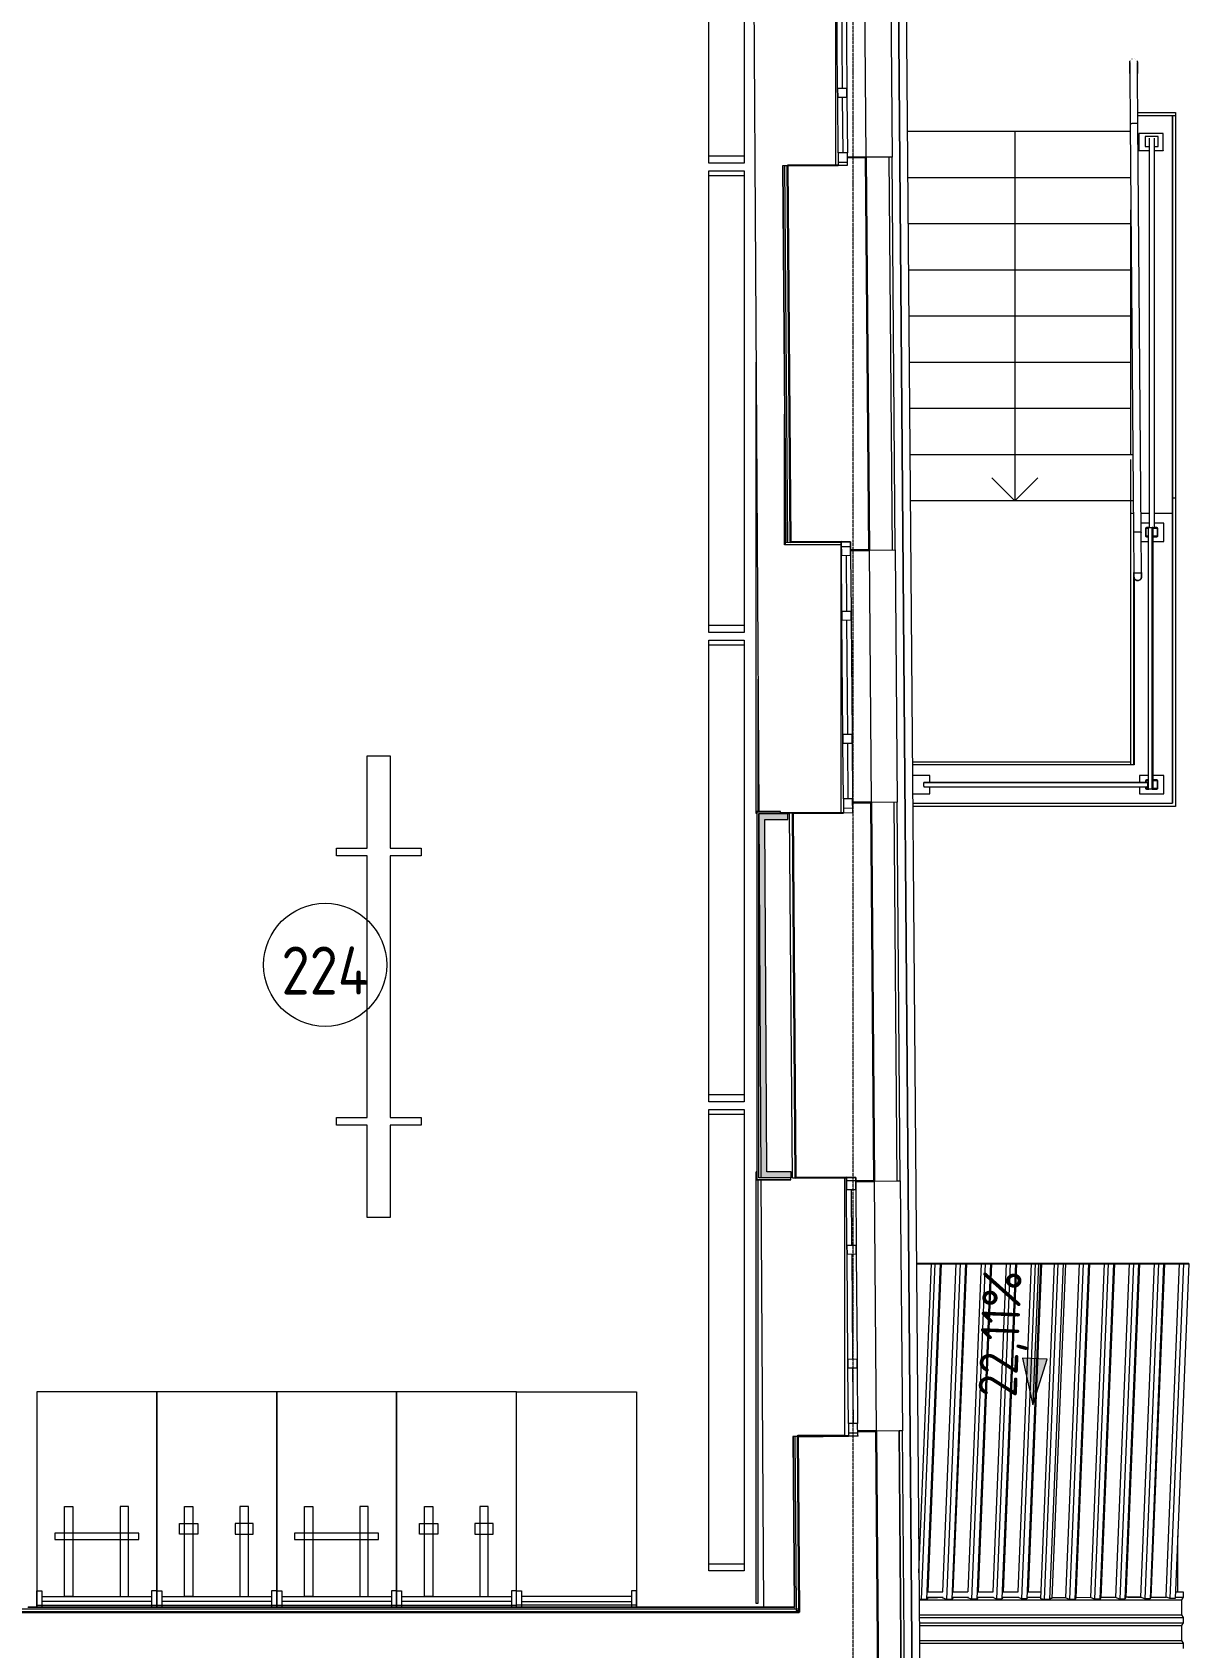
# Model space of a CAD drawing. Header units: millimetres. Extents: x -42533 to 645315, y 3457 to 82611.
# Drawn here: x 200355 to 207870, y 51862 to 62361 of the extents above; entities that cross this region are included whole.
import ezdxf

# ---------------------------------------------------------------- set-up
doc = ezdxf.new("R2010")
doc.units = ezdxf.units.MM
doc.linetypes.add('ADSK_Линия сетки', pattern=[25, 20, -2.5, 0, -2.5])
for name, color, linetype, lineweight in [('_ Окна', 7, 'Continuous', 9), ('Аннотация', 7, 'Continuous', 18), ('Лестницы', 7, 'Continuous', 9), ('Обобщенные модели', 7, 'Continuous', 18), ('Ограждение', 7, 'Continuous', 9), ('Окна', 7, 'Continuous', 9), ('Оси', 253, 'Continuous', 9), ('Перекрытие', 7, 'Continuous', 18), ('Размеры', 7, 'Continuous', 9), ('Стены внутренние', 7, 'Continuous', 18), ('Стены наружные', 7, 'Continuous', 18), ('Стены несущие', 7, 'Continuous', 30), ('Стены отделка', 7, 'Continuous', 30), ('Стены штриховка', 7, 'Continuous', 9), ('Стрелки вверх', 7, 'Continuous', 18), ('ТХ', 5, 'Continuous', 0), ('ШТРИХОВКА', 252, 'Continuous', 15)]:
    doc.layers.add(name, color=color, linetype=linetype, lineweight=lineweight)
doc.layers.add('PDF _Линии', color=7, linetype='Continuous')
doc.layers.add('ЭОМ_Лотки рабочие', color=5, linetype='Continuous')
doc.layers.add('Линии', color=7, linetype='Continuous', lineweight=9, true_color=0x00a600)
doc.styles.add('GOST Common', font='GOST_Common.ttf', dxfattribs={"width": 0.9, "height": 350})
doc.styles.add('GOST Common_1', font='GOST_Common.ttf', dxfattribs={"width": 0.9, "height": 250})

# ---------------------------------------------------------------- blocks, each defined once
blk = doc.blocks.new('Тх 2 этаж')
at = {"layer": 'ТХ', "color": 252, "true_color": 0x939598}
for p, q in [((57199, 20044), (56419, 20044)), ((56419, 20044), (56419, 18644)), ((57979, 20044), (57199, 20044)), ((57199, 20044), (57199, 18644)), ((57199, 18644), (57199, 20044)), ((58758, 20044), (57979, 20044)), ((57979, 20044), (57979, 18644)), ((57979, 18644), (57979, 20044)), ((58758, 18644), (58758, 20044)), ((59538, 20044), (58758, 20044)), ((58758, 20044), (58758, 18644)), ((59538, 18644), (59538, 20044)), ((59538, 18644), (59538, 20044)), ((59538, 20044), (60318, 20044)), ((60318, 20044), (60318, 18644)), ((56419, 18644), (56419, 18751)), ((56419, 18644), (56419, 18751)), ((56419, 18751), (56452, 18751)), ((56452, 18751), (56452, 18644)), ((56452, 18714), (57166, 18714)), ((57166, 18751), (57166, 18644)), ((57199, 18751), (57166, 18751)), ((57199, 18644), (57199, 18751)), ((57199, 18644), (57199, 18751)), ((57199, 18751), (57232, 18751)), ((57199, 18644), (57199, 18751)), ((57232, 18751), (57232, 18644)), ((57232, 18714), (57945, 18714)), ((57945, 18751), (57945, 18644)), ((57979, 18751), (57945, 18751)), ((57979, 18644), (57979, 18751)), ((57979, 18644), (57979, 18751)), ((57979, 18644), (57979, 18751)), ((57979, 18751), (58012, 18751)), ((58012, 18751), (58012, 18644)), ((58012, 18714), (58725, 18714)), ((58725, 18751), (58725, 18644)), ((58758, 18751), (58725, 18751)), ((58758, 18644), (58758, 18751)), ((58758, 18644), (58758, 18751)), ((58758, 18644), (58758, 18751)), ((58758, 18751), (58791, 18751)), ((58791, 18751), (58791, 18644)), ((58791, 18714), (59505, 18714)), ((59505, 18751), (59505, 18644)), ((59538, 18751), (59505, 18751)), ((59538, 18644), (59538, 18751)), ((59538, 18644), (59538, 18751)), ((59538, 18751), (59571, 18751)), ((59571, 18751), (59571, 18644)), ((60284, 18714), (59571, 18714)), ((60284, 18751), (60284, 18644)), ((60318, 18751), (60284, 18751)), ((60318, 18644), (60318, 18751)), ((60318, 18644), (60318, 18751)), ((56418, 18656), (57197, 18656)), ((56452, 18644), (56419, 18644)), ((57166, 18681), (56452, 18681)), ((57166, 18644), (57199, 18644)), ((57197, 18656), (57977, 18656)), ((57232, 18644), (57199, 18644)), ((57945, 18681), (57232, 18681)), ((57945, 18644), (57979, 18644)), ((57977, 18656), (58757, 18656)), ((58012, 18644), (57979, 18644)), ((58725, 18681), (58012, 18681)), ((58725, 18644), (58758, 18644)), ((58757, 18656), (59536, 18656)), ((58791, 18644), (58758, 18644)), ((59505, 18681), (58791, 18681)), ((59505, 18644), (59538, 18644)), ((59571, 18644), (59538, 18644)), ((60319, 18656), (59539, 18656)), ((59571, 18681), (60284, 18681)), ((60284, 18644), (60318, 18644))]:
    blk.add_line(p, q, dxfattribs=at)
at = {"layer": 'ТХ', "color": 252, "linetype": 'Continuous', "lineweight": 20, "true_color": 0x939598}
for p, q in [((56600, 19299), (56655, 19299)), ((56600, 18714), (56600, 19299)), ((56655, 19299), (56654, 18714)), ((57015, 19299), (56961, 19299)), ((56961, 19299), (56961, 18714)), ((57015, 18714), (57015, 19299)), ((57380, 19299), (57434, 19299)), ((57380, 18714), (57380, 19299)), ((57434, 19299), (57434, 18714)), ((57795, 19299), (57740, 19299)), ((57740, 19299), (57740, 18714)), ((57795, 18714), (57795, 19299)), ((58159, 18714), (58160, 19299)), ((58160, 19299), (58214, 19299)), ((58214, 19299), (58214, 18714)), ((58574, 19299), (58520, 19299)), ((58520, 19299), (58520, 18714)), ((58574, 18714), (58574, 19299)), ((58939, 19299), (58994, 19299)), ((58939, 18714), (58939, 19299)), ((58994, 19299), (58993, 18714)), ((59354, 19299), (59300, 19299)), ((59300, 19299), (59300, 18714)), ((59354, 18714), (59354, 19299)), ((57082, 19124), (56536, 19124)), ((56536, 19124), (56536, 19084)), ((57082, 19084), (57082, 19124)), ((57347, 19187), (57466, 19187)), ((57347, 19118), (57347, 19187)), ((57466, 19118), (57347, 19118)), ((57466, 19187), (57466, 19118)), ((57827, 19187), (57708, 19187)), ((57708, 19187), (57708, 19118)), ((57708, 19118), (57827, 19118)), ((57827, 19118), (57827, 19187)), ((58641, 19124), (58095, 19124)), ((58095, 19124), (58095, 19084)), ((58641, 19084), (58641, 19124)), ((58907, 19187), (59026, 19187)), ((58907, 19118), (58907, 19187)), ((59026, 19118), (58907, 19118)), ((59026, 19187), (59026, 19118)), ((59386, 19187), (59267, 19187)), ((59267, 19187), (59267, 19118)), ((59267, 19118), (59386, 19118)), ((59386, 19118), (59386, 19187)), ((56536, 19084), (57082, 19084)), ((58095, 19084), (58641, 19084)), ((56654, 18714), (56600, 18714)), ((56961, 18714), (57015, 18714)), ((57434, 18714), (57380, 18714)), ((57740, 18714), (57795, 18714)), ((58214, 18714), (58159, 18714)), ((58520, 18714), (58574, 18714)), ((58993, 18714), (58939, 18714)), ((59300, 18714), (59354, 18714))]:
    blk.add_line(p, q, dxfattribs=at)
at = {"layer": 'ТХ', "color": 252, "linetype": 'Continuous', "lineweight": 5, "ltscale": 100, "true_color": 0x939598}
for points in [[(60788, 28029), (60788, 31029)], [(60788, 28074), (60788, 30998)], [(61018, 31029), (61018, 28029)], [(61018, 30998), (61018, 28074)], [(61018, 28074), (60788, 28074)], [(61018, 28029), (60788, 28029)], [(60788, 27979), (61018, 27979)], [(60788, 24979), (60788, 27979)], [(60788, 27948), (61018, 27948)], [(60788, 25024), (60788, 27948)], [(61018, 27979), (61018, 24979)], [(61018, 27948), (61018, 25024)], [(61018, 25024), (60788, 25024)], [(61018, 24979), (60788, 24979)], [(60788, 24929), (61018, 24929)], [(60788, 21929), (60788, 24929)], [(60788, 24898), (61018, 24898)], [(60788, 21974), (60788, 24898)], [(61018, 24929), (61018, 21929)], [(61018, 24898), (61018, 21974)], [(61018, 21974), (60788, 21974)], [(61018, 21929), (60788, 21929)], [(60788, 21879), (61018, 21879)], [(60788, 18879), (60788, 21879)], [(60788, 21848), (61018, 21848)], [(60788, 18924), (60788, 21848)], [(61018, 21879), (61018, 18879)], [(61018, 21848), (61018, 18924)], [(61018, 18924), (60788, 18924)], [(61018, 18879), (60788, 18879)]]:
    blk.add_lwpolyline(points, dxfattribs=at)
at = {"layer": 'ТХ', "color": 252, "true_color": 0x939598}
blk.add_lwpolyline([(58717, 21176), (58567, 21176), (58567, 21776), (58367, 21776), (58367, 21826), (58567, 21826), (58567, 23526), (58367, 23526), (58367, 23576), (58567, 23576), (58567, 24176), (58717, 24176), (58717, 23576), (58917, 23576), (58917, 23526), (58717, 23526), (58717, 21826), (58917, 21826), (58917, 21776), (58717, 21776)], close=True, dxfattribs=at)
blk = doc.blocks.new('План 2 этажа')
at = {"layer": 'Размеры'}
blk.add_hatch(color=8, dxfattribs=at).paths.add_polyline_path([(57204.039, 22283.888), (57296.548, 22580.374), (57135.911, 22586.907)])
at = {"layer": 'Стены внутренние'}
for points in [[(55436.115, 23758.57), (55476.116, 23758.57), (55462.448, 26128.247), (55422.447, 26128.247), (55436.097, 23761.735)], [(55611.563, 26088.247), (55611.563, 26128.247), (55462.448, 26128.247), (55462.679, 26088.247)], [(55634.05, 23758.57), (55634.05, 23798.57), (55475.885, 23798.57), (55476.116, 23758.57)]]:
    blk.add_hatch(color=8, dxfattribs=at).paths.add_polyline_path(points)
at = {"layer": '_ Окна', "color": 8}
for p, q in [((55958.507, 31660.784), (55965.139, 30840.811)), ((55965.624, 30780.813), (55968.535, 30420.824)), ((55939.022, 30360.584), (55999.02, 30361.069)), ((55959.224, 27862.66), (56019.222, 27863.146)), ((55989.708, 27802.905), (55992.62, 27442.917)), ((55993.105, 27382.919), (55999.09, 26642.943)), ((55999.575, 26582.945), (56002.487, 26222.957)), ((55972.973, 26162.716), (56032.971, 26163.201)), ((55992.553, 23741.792), (56052.551, 23742.278)), ((56023.037, 23682.037), (56025.948, 23322.049)), ((56026.434, 23262.051), (56031.933, 22582.073)), ((56032.418, 22522.075), (56035.33, 22162.087)), ((56005.816, 22101.846), (56065.814, 22102.331))]:
    blk.add_line(p, q, dxfattribs=at)
at = {"layer": '_ Окна', "color": 8, "lineweight": 18}
for p, q in [((55935.14, 30840.568), (55995.138, 30841.053)), ((55935.625, 30780.57), (55935.14, 30840.568)), ((55995.623, 30781.055), (55935.625, 30780.57)), ((55995.138, 30841.053), (55995.623, 30781.055)), ((55998.534, 30421.067), (55938.536, 30420.582)), ((55938.536, 30420.582), (55939.183, 30340.584)), ((55999.181, 30341.07), (55998.534, 30421.067)), ((55939.183, 30340.584), (55999.181, 30341.07)), ((55958.982, 27892.659), (56018.98, 27893.145)), ((55959.709, 27802.662), (55958.982, 27892.659)), ((56018.98, 27893.145), (56019.707, 27803.148)), ((56019.707, 27803.148), (55959.709, 27802.662)), ((55962.621, 27442.674), (56022.619, 27443.159)), ((55963.106, 27382.676), (55962.621, 27442.674)), ((56022.619, 27443.159), (56023.104, 27383.161)), ((56023.104, 27383.161), (55963.106, 27382.676)), ((55969.091, 26642.7), (56029.089, 26643.186)), ((55969.576, 26582.702), (55969.091, 26642.7)), ((56029.574, 26583.188), (55969.576, 26582.702)), ((56029.089, 26643.186), (56029.574, 26583.188)), ((56032.486, 26223.199), (55972.488, 26222.714)), ((55972.488, 26222.714), (55973.215, 26132.717)), ((56033.213, 26133.202), (56032.486, 26223.199)), ((55973.215, 26132.717), (56033.213, 26133.202)), ((55992.391, 23761.792), (56052.389, 23762.277)), ((55993.038, 23681.794), (55992.391, 23761.792)), ((56052.389, 23762.277), (56053.036, 23682.28)), ((56053.036, 23682.28), (55993.038, 23681.794)), ((55995.949, 23321.806), (56055.947, 23322.291)), ((55996.435, 23261.808), (55995.949, 23321.806)), ((56055.947, 23322.291), (56056.433, 23262.293)), ((56056.433, 23262.293), (55996.435, 23261.808)), ((56001.934, 22581.83), (56061.932, 22582.316)), ((56002.419, 22521.832), (56001.934, 22581.83)), ((56061.932, 22582.316), (56062.417, 22522.318)), ((56062.417, 22522.318), (56002.419, 22521.832)), ((56065.329, 22162.329), (56005.331, 22161.844)), ((56005.331, 22161.844), (56005.978, 22081.847)), ((56065.976, 22082.332), (56065.329, 22162.329)), ((56005.978, 22081.847), (56065.976, 22082.332))]:
    blk.add_line(p, q, dxfattribs=at)
at = {"layer": 'PDF _Линии', "color": 8}
blk.add_line((56446.918, 23203.7), (58216.794, 23203.7), dxfattribs=at)
at = {"layer": 'Лестницы', "color": 8}
for p, q in [((57837.24, 30559.399), (56387.427, 30559.399)), ((57837.24, 30559.399), (56387.427, 30559.399)), ((57839.666, 30259.399), (56389.854, 30259.399)), ((57839.666, 30259.399), (56389.854, 30259.399)), ((57841.357, 29959.399), (56392.28, 29959.399)), ((57841.357, 29959.399), (56392.28, 29959.399)), ((57841.357, 29659.399), (56394.706, 29659.399)), ((57841.357, 29659.399), (56394.706, 29659.399)), ((57841.357, 29359.399), (56397.133, 29359.399)), ((57841.357, 29359.399), (56397.133, 29359.399)), ((57841.357, 29059.399), (56399.559, 29059.399)), ((57841.357, 29059.399), (56399.559, 29059.399)), ((57841.357, 28759.399), (56401.985, 28759.399)), ((57841.357, 28759.399), (56401.985, 28759.399)), ((57854.386, 28459.399), (56404.412, 28459.399)), ((57854.386, 28459.399), (56404.412, 28459.399)), ((57856.716, 28159.399), (56406.838, 28159.399))]:
    blk.add_line(p, q, dxfattribs=at)
at = {"layer": 'Линии', "color": 8}
blk.add_circle((52604.389, 25143.752), 400, dxfattribs=at)
at = {"layer": 'Обобщенные модели', "color": 8}
for p, q in [((56463.19, 21191.801), (56545.012, 23203.7)), ((56480.06, 21018.079), (56568.948, 23203.7)), ((56514.239, 21018.355), (56603.115, 23203.7)), ((56609.013, 23203.7), (56522.164, 21068.177)), ((56704.39, 23203.7), (56617.54, 21068.177)), ((56731.683, 23203.7), (56642.85, 21019.395)), ((56765.851, 23203.7), (56677.029, 21019.672)), ((56771.749, 23203.7), (56684.899, 21068.177)), ((56867.126, 23203.7), (56780.276, 21068.177)), ((56894.419, 23203.7), (56805.639, 21020.712)), ((56928.587, 23203.7), (56839.818, 21020.988)), ((56934.485, 23203.7), (56847.635, 21068.177)), ((57029.862, 23203.7), (56943.012, 21068.177)), ((57057.155, 23203.7), (56968.428, 21022.028)), ((57091.322, 23203.7), (57002.607, 21022.305)), ((57097.221, 23203.7), (57010.371, 21068.177)), ((57192.597, 23203.7), (57105.748, 21068.177)), ((57219.891, 23203.7), (57131.218, 21023.345)), ((57254.058, 23203.7), (57165.396, 21023.621)), ((57259.956, 23203.7), (57173.107, 21068.177)), ((57256.297, 21022.307), (57345.012, 23203.7)), ((57280.06, 21018.079), (57368.948, 23203.7)), ((57314.239, 21018.355), (57403.115, 23203.7)), ((57416.794, 23203.7), (57328.186, 21024.938)), ((57504.39, 23203.7), (57415.984, 21029.899)), ((57531.683, 23203.7), (57442.85, 21019.395)), ((57565.851, 23203.7), (57477.029, 21019.672)), ((57571.749, 23203.7), (57483.365, 21030.444)), ((57667.126, 23203.7), (57578.773, 21031.216)), ((57694.419, 23203.7), (57605.639, 21020.712)), ((57728.587, 23203.7), (57639.818, 21020.988)), ((57734.485, 23203.7), (57646.154, 21031.76)), ((57829.862, 23203.7), (57741.562, 21032.532)), ((57857.155, 23203.7), (57768.428, 21022.028)), ((57891.322, 23203.7), (57802.607, 21022.305)), ((57897.221, 23203.7), (57808.947, 21033.177)), ((57992.597, 23203.7), (57904.351, 21033.849)), ((58019.891, 23203.7), (57931.218, 21023.345)), ((58054.058, 23203.7), (57965.396, 21023.621)), ((58059.956, 23203.7), (57971.733, 21034.394)), ((58155.333, 23203.7), (58067.273, 21038.419)), ((58182.626, 23203.7), (58094.007, 21024.662)), ((58216.794, 23203.7), (58128.186, 21024.938)), ((56480.06, 21018.079), (56464.573, 21020.835)), ((56464.61, 21016.177), (58170.77, 21016.177)), ((56514.239, 21018.355), (56480.06, 21018.079)), ((56520.576, 21029.127), (56514.239, 21018.355)), ((56519.712, 21033.177), (56621.402, 21033.177)), ((56584.051, 21029.641), (56520.576, 21029.127)), ((56522.067, 21068.177), (56618.49, 21068.177)), ((56642.85, 21019.395), (56615.984, 21029.899)), ((56677.029, 21019.672), (56642.85, 21019.395)), ((56683.365, 21030.444), (56677.029, 21019.672)), ((56682.266, 21033.177), (56784.985, 21033.177)), ((56684.62, 21068.177), (56782.073, 21068.177)), ((56805.639, 21020.712), (56780.855, 21030.402)), ((56839.818, 21020.988), (56805.639, 21020.712)), ((56846.154, 21031.76), (56839.818, 21020.988)), ((56844.82, 21033.177), (56948.568, 21033.177)), ((56847.174, 21068.177), (56945.656, 21068.177)), ((56968.428, 21022.028), (56945.385, 21031.038)), ((57002.607, 21022.305), (56968.428, 21022.028)), ((57007.886, 21031.279), (57002.607, 21022.305)), ((57007.373, 21033.177), (57112.151, 21033.177)), ((57009.728, 21068.177), (57109.239, 21068.177)), ((57131.218, 21023.345), (57109.914, 21031.674)), ((57165.396, 21023.621), (57131.218, 21023.345)), ((57169.786, 21031.085), (57165.396, 21023.621)), ((57169.927, 21033.177), (57256.739, 21033.177)), ((57172.281, 21068.177), (57258.162, 21068.177)), ((57280.06, 21018.079), (57256.297, 21022.307)), ((57314.239, 21018.355), (57280.06, 21018.079)), ((57318.063, 21024.856), (57314.239, 21018.355)), ((57328.186, 21024.938), (57317.124, 21024.849)), ((57415.984, 21029.899), (57328.359, 21029.19)), ((57442.85, 21019.395), (57415.984, 21029.899)), ((57477.029, 21019.672), (57442.85, 21019.395)), ((57483.365, 21030.444), (57477.029, 21019.672)), ((57578.773, 21031.216), (57483.365, 21030.444)), ((57605.639, 21020.712), (57578.773, 21031.216)), ((57639.818, 21020.988), (57605.639, 21020.712)), ((57646.154, 21031.76), (57639.818, 21020.988)), ((57741.562, 21032.532), (57646.154, 21031.76)), ((57768.428, 21022.028), (57741.562, 21032.532)), ((57802.607, 21022.305), (57768.428, 21022.028)), ((57808.943, 21033.077), (57802.607, 21022.305)), ((57904.351, 21033.849), (57808.943, 21033.077)), ((57821.254, 21033.177), (57906.07, 21033.177)), ((57931.218, 21023.345), (57904.351, 21033.849)), ((57965.396, 21023.621), (57931.218, 21023.345)), ((57971.733, 21034.394), (57965.396, 21023.621)), ((57971.65, 21033.177), (58072.227, 21033.177)), ((58094.007, 21024.662), (58067.141, 21035.165)), ((58128.186, 21024.938), (58094.007, 21024.662)), ((58128.521, 21033.177), (58180.854, 21033.177)), ((58129.944, 21068.177), (58180.854, 21068.177)), ((58180.854, 21033.177), (58170.77, 21016.177)), ((58170.77, 21016.177), (58170.77, 20918.477)), ((58180.854, 21068.177), (58180.854, 21033.177)), ((56465.4, 20918.477), (58170.77, 20918.477)), ((56465.538, 20901.477), (58180.854, 20901.477)), ((58170.77, 20918.477), (58180.854, 20901.477)), ((58180.854, 20901.477), (58180.854, 20866.477)), ((56465.821, 20866.477), (58180.854, 20866.477)), ((56465.959, 20849.477), (58170.77, 20849.477)), ((58180.854, 20866.477), (58170.77, 20849.477)), ((58170.77, 20849.477), (58170.77, 20751.777)), ((56466.749, 20751.777), (58170.77, 20751.777)), ((56466.886, 20734.777), (58180.854, 20734.777)), ((58170.77, 20751.777), (58180.854, 20734.777)), ((58180.854, 20734.777), (58180.854, 20699.777))]:
    blk.add_line(p, q, dxfattribs=at)
at = {"layer": 'Ограждение', "color": 8}
for p, q in [((57838.441, 31022.638), (57839.048, 31023.433)), ((57848.445, 31030.71), (57849.367, 31031.098)), ((57861.406, 31032.715), (57862.397, 31032.583)), ((57873.381, 31028.044), (57874.176, 31027.437)), ((57834.186, 30936.961), (57836.855, 30606.971)), ((57886.854, 30607.376), (57884.185, 30937.365)), ((57836.855, 30606.971), (57858.315, 27953.588)), ((57908.313, 27953.993), (57886.854, 30607.376)), ((58051.197, 30547.744), (57891.805, 30547.744)), ((57891.805, 30547.744), (57891.805, 30437.376)), ((58018.59, 30527.952), (57933.472, 30527.952)), ((57933.472, 30527.952), (57933.472, 30462.536)), ((57933.472, 30462.536), (57961.357, 30462.536)), ((57961.357, 27985.244), (57961.357, 30515.684)), ((57993.357, 30515.684), (57993.357, 27985.244)), ((57993.357, 30462.536), (58018.59, 30462.536)), ((58018.59, 30462.536), (58018.59, 30527.952)), ((58051.197, 30437.376), (58051.197, 30547.744)), ((57891.805, 30437.376), (57961.357, 30437.376)), ((57891.805, 30435.021), (57891.805, 30437.376)), ((57961.357, 30435.021), (57891.805, 30435.021)), ((57993.357, 30437.376), (58051.197, 30437.376)), ((58051.197, 30435.021), (57993.357, 30435.021)), ((58051.197, 30437.376), (58051.197, 30435.021)), ((57858.315, 27953.588), (57860.419, 27693.387)), ((57858.315, 27953.588), (57860.419, 27693.387)), ((57961.357, 28015.244), (57907.798, 28015.244)), ((57910.418, 27693.791), (57908.313, 27953.993)), ((57910.418, 27693.791), (57908.313, 27953.993)), ((57935.972, 27979.587), (57935.972, 27930.901)), ((57939.972, 27930.901), (57939.972, 27979.587)), ((57953.677, 27985.244), (57941.628, 27985.244)), ((57941.628, 27981.244), (57953.678, 27981.244)), ((57953.694, 27929.244), (57941.628, 27929.244)), ((57953.507, 27985.244), (57953.507, 26285.244)), ((57958.507, 27985.244), (57953.507, 27985.244)), ((57958.507, 27985.244), (57979.376, 27985.244)), ((57983.507, 27985.244), (57979.376, 27985.244)), ((57979.376, 26285.244), (57979.376, 27985.244)), ((57983.355, 27985.244), (57993.357, 27985.244)), ((57983.355, 27981.244), (58010.315, 27981.244)), ((58010.315, 27929.244), (57983.355, 27929.244)), ((57983.507, 27985.244), (57983.507, 26285.244)), ((58055.364, 28015.244), (57993.357, 28015.244)), ((58010.315, 27985.244), (57993.357, 27985.244)), ((58011.972, 27979.587), (58011.972, 27930.901)), ((58015.972, 27930.901), (58015.972, 27979.587)), ((58055.364, 27895.244), (58055.364, 28015.244)), ((57908.706, 27895.244), (57953.687, 27895.244)), ((57941.628, 27925.244), (57953.695, 27925.244)), ((57983.355, 27925.244), (58010.315, 27925.244)), ((57983.355, 27895.244), (58055.364, 27895.244)), ((57860.637, 27666.465), (57860.637, 27666.427)), ((57910.636, 27666.87), (57910.636, 27666.832)), ((56535.364, 26375.244), (56421.268, 26375.244)), ((56535.364, 26330.257), (56535.364, 26375.244)), ((57953.677, 26375.244), (57895.972, 26375.244)), ((57895.972, 26375.244), (57895.972, 26330.246)), ((58055.364, 26375.244), (57983.347, 26375.244)), ((58055.364, 26255.244), (58055.364, 26375.244)), ((56422.238, 26255.244), (56535.364, 26255.244)), ((56495.972, 26330.409), (56495.972, 26326.278)), ((56495.972, 26305.409), (56495.972, 26326.278)), ((56495.972, 26305.409), (56495.972, 26300.409)), ((56496.199, 26330.409), (56496.199, 26326.278)), ((56496.199, 26330.409), (57949.714, 26330.409)), ((56496.199, 26305.409), (56496.199, 26326.278)), ((57949.714, 26326.278), (56496.199, 26326.278)), ((56496.199, 26305.409), (56496.199, 26300.409)), ((56496.199, 26300.409), (57949.714, 26300.409)), ((56535.364, 26255.244), (56535.364, 26300.593)), ((57895.972, 26300.58), (57895.972, 26255.244)), ((57895.972, 26255.244), (58055.364, 26255.244)), ((57935.972, 26339.587), (57935.972, 26330.253)), ((57935.972, 26300.58), (57935.972, 26290.901)), ((57939.972, 26330.254), (57939.972, 26339.587)), ((57939.972, 26290.901), (57939.972, 26300.58)), ((57953.677, 26345.244), (57941.628, 26345.244)), ((57941.628, 26341.244), (57953.677, 26341.244)), ((57953.677, 26289.244), (57941.628, 26289.244)), ((57941.628, 26285.244), (57953.677, 26285.244)), ((57949.714, 26326.278), (57949.714, 26330.409)), ((57949.714, 26326.278), (57949.714, 26305.409)), ((57949.714, 26300.409), (57949.714, 26305.409)), ((57953.507, 26285.244), (57958.507, 26285.244)), ((57979.376, 26285.244), (57958.507, 26285.244)), ((57979.376, 26285.244), (57983.507, 26285.244)), ((58010.315, 26345.244), (57983.34, 26345.244)), ((57983.341, 26341.244), (58010.315, 26341.244)), ((58010.315, 26289.244), (57983.354, 26289.244)), ((57983.355, 26285.244), (58010.315, 26285.244)), ((58011.972, 26339.587), (58011.972, 26290.901)), ((58015.972, 26290.901), (58015.972, 26339.587))]:
    blk.add_line(p, q, dxfattribs=at)
at = {"layer": 'Ограждение', "color": 8, "flags": 128}
for points in [[(57833.614, 31007.669), (57833.626, 31008.669), (57833.678, 31009.667), (57833.77, 31010.663), (57833.902, 31011.654), (57834.073, 31012.64), (57834.283, 31013.617), (57834.532, 31014.585), (57834.82, 31015.543), (57835.146, 31016.488), (57835.509, 31017.42), (57835.909, 31018.336)], [(57833.848, 30978.82), (57833.833, 30980.644), (57833.816, 30982.702), (57833.8, 30984.697), (57833.785, 30986.627), (57833.77, 30988.488), (57833.755, 30990.278), (57833.741, 30991.993), (57833.728, 30993.632), (57833.715, 30995.19), (57833.703, 30996.666), (57833.692, 30998.057), (57833.682, 30999.362), (57833.672, 31000.578), (57833.663, 31001.702), (57833.654, 31002.734), (57833.647, 31003.672), (57833.64, 31004.514), (57833.634, 31005.258), (57833.629, 31005.904), (57833.624, 31006.451), (57833.621, 31006.897), (57833.618, 31007.243), (57833.616, 31007.487), (57833.615, 31007.629), (57833.614, 31007.669)], [(57833.614, 31007.669), (57833.615, 31007.612), (57833.616, 31007.443), (57833.619, 31007.16), (57833.622, 31006.766), (57833.626, 31006.259), (57833.631, 31005.642), (57833.637, 31004.915), (57833.644, 31004.079), (57833.651, 31003.136), (57833.66, 31002.087), (57833.669, 31000.934), (57833.679, 30999.679), (57833.69, 30998.323), (57833.702, 30996.869), (57833.714, 30995.319), (57833.728, 30993.675), (57833.742, 30991.941), (57833.756, 30990.12), (57833.772, 30988.213), (57833.788, 30986.224), (57833.805, 30984.156), (57833.822, 30982.013), (57833.84, 30979.797), (57833.858, 30977.513), (57833.877, 30975.164), (57833.897, 30972.755), (57833.917, 30970.287), (57833.937, 30967.767), (57833.958, 30965.197), (57833.979, 30962.582), (57834.001, 30959.926), (57834.022, 30957.234), (57834.044, 30954.509), (57834.067, 30951.756), (57834.089, 30948.979), (57834.112, 30946.183), (57834.135, 30943.372), (57834.157, 30940.551), (57834.18, 30937.724), (57834.186, 30936.961)], [(57834.185, 30937.072), (57834.165, 30939.619), (57834.144, 30942.173), (57834.124, 30944.729), (57834.103, 30947.284), (57834.082, 30949.833), (57834.062, 30952.373), (57834.041, 30954.899), (57834.021, 30957.406), (57834.001, 30959.892), (57833.981, 30962.353), (57833.961, 30964.783), (57833.942, 30967.18), (57833.923, 30969.539), (57833.904, 30971.857), (57833.886, 30974.13), (57833.868, 30976.355), (57833.85, 30978.527)], [(57881.027, 31018.945), (57881.452, 31018.04), (57881.841, 31017.118), (57882.192, 31016.182), (57882.505, 31015.232), (57882.781, 31014.271), (57883.017, 31013.3), (57883.215, 31012.319), (57883.373, 31011.332), (57883.492, 31010.339), (57883.57, 31009.342), (57883.609, 31008.343), (57883.613, 31008.073)], [(57883.613, 31008.073), (57883.613, 31008.022), (57883.615, 31007.869), (57883.617, 31007.614), (57883.619, 31007.257), (57883.623, 31006.799), (57883.628, 31006.241), (57883.633, 31005.584), (57883.639, 31004.829), (57883.646, 31003.976), (57883.654, 31003.028), (57883.662, 31001.985), (57883.671, 31000.851), (57883.681, 30999.625), (57883.692, 30998.311), (57883.703, 30996.91), (57883.715, 30995.424), (57883.728, 30993.857), (57883.741, 30992.21), (57883.755, 30990.486), (57883.77, 30988.688), (57883.785, 30986.819), (57883.8, 30984.882), (57883.817, 30982.879), (57883.833, 30980.815), (57883.85, 30978.692), (57883.868, 30976.513), (57883.886, 30974.283), (57883.905, 30972.005), (57883.923, 30969.682), (57883.942, 30967.318), (57883.962, 30964.917), (57883.982, 30962.483), (57884.001, 30960.02), (57884.022, 30957.531), (57884.042, 30955.021), (57884.062, 30952.494), (57884.083, 30949.953), (57884.104, 30947.403), (57884.124, 30944.848), (57884.145, 30942.292), (57884.166, 30939.738), (57884.184, 30937.476)], [(57884.185, 30937.365), (57884.162, 30940.193), (57884.139, 30943.016), (57884.116, 30945.83), (57884.094, 30948.63), (57884.071, 30951.413), (57884.049, 30954.173), (57884.027, 30956.906), (57884.005, 30959.607), (57883.983, 30962.274), (57883.962, 30964.9), (57883.941, 30967.482), (57883.921, 30970.017), (57883.901, 30972.499), (57883.881, 30974.924), (57883.862, 30977.29), (57883.843, 30979.592), (57883.825, 30981.826), (57883.808, 30983.989), (57883.791, 30986.077), (57883.774, 30988.088), (57883.759, 30990.017), (57883.744, 30991.863), (57883.73, 30993.621), (57883.716, 30995.289), (57883.704, 30996.864), (57883.692, 30998.344), (57883.68, 30999.727), (57883.67, 31001.01), (57883.66, 31002.191), (57883.652, 31003.268), (57883.644, 31004.24), (57883.637, 31005.105), (57883.631, 31005.861), (57883.626, 31006.508), (57883.621, 31007.045), (57883.618, 31007.469), (57883.615, 31007.782), (57883.614, 31007.982), (57883.613, 31008.069), (57883.613, 31008.073)], [(57860.637, 27666.427), (57860.637, 27666.454), (57860.637, 27666.537), (57860.635, 27666.675), (57860.634, 27666.868), (57860.632, 27667.116), (57860.629, 27667.417), (57860.627, 27667.773), (57860.623, 27668.181), (57860.62, 27668.642), (57860.615, 27669.155), (57860.611, 27669.719), (57860.606, 27670.332), (57860.601, 27670.995), (57860.595, 27671.706), (57860.589, 27672.464), (57860.582, 27673.267), (57860.575, 27674.115), (57860.568, 27675.005), (57860.561, 27675.937), (57860.553, 27676.91), (57860.545, 27677.921), (57860.536, 27678.968), (57860.527, 27680.051), (57860.518, 27681.168), (57860.509, 27682.316), (57860.499, 27683.494), (57860.49, 27684.7), (57860.48, 27685.932), (57860.47, 27687.188), (57860.459, 27688.466), (57860.449, 27689.765), (57860.438, 27691.081), (57860.427, 27692.413), (57860.419, 27693.387)], [(57860.419, 27693.386), (57860.43, 27692.044), (57860.441, 27690.716), (57860.452, 27689.404), (57860.462, 27688.111), (57860.472, 27686.839), (57860.483, 27685.589), (57860.492, 27684.364), (57860.502, 27683.166), (57860.512, 27681.996), (57860.521, 27680.856), (57860.53, 27679.749), (57860.538, 27678.675), (57860.547, 27677.638), (57860.555, 27676.637), (57860.563, 27675.676), (57860.57, 27674.755), (57860.577, 27673.876), (57860.584, 27673.041), (57860.59, 27672.25), (57860.596, 27671.505), (57860.602, 27670.807), (57860.607, 27670.158), (57860.612, 27669.558), (57860.617, 27669.008), (57860.621, 27668.51), (57860.624, 27668.063), (57860.627, 27667.669), (57860.63, 27667.329), (57860.633, 27667.042), (57860.634, 27666.809), (57860.636, 27666.631), (57860.637, 27666.509), (57860.637, 27666.441), (57860.637, 27666.427)], [(57860.637, 27666.427), (57860.637, 27666.454), (57860.637, 27666.465)], [(57875.171, 27643.925), (57874.272, 27644.361), (57873.391, 27644.833), (57872.529, 27645.341), (57871.688, 27645.882), (57870.869, 27646.456), (57870.075, 27647.063), (57869.305, 27647.701), (57868.561, 27648.369), (57867.844, 27649.067), (57867.156, 27649.792), (57866.498, 27650.545), (57865.87, 27651.323), (57865.274, 27652.126), (57864.71, 27652.951), (57864.18, 27653.799), (57863.684, 27654.668), (57863.223, 27655.555), (57862.798, 27656.46), (57862.41, 27657.382), (57862.059, 27658.318), (57861.745, 27659.267), (57861.47, 27660.229), (57861.233, 27661.2), (57861.036, 27662.18), (57860.877, 27663.168), (57860.759, 27664.161), (57860.68, 27665.157), (57860.641, 27666.157), (57860.637, 27666.427)], [(57885.839, 27641.63), (57884.839, 27641.641), (57883.84, 27641.693), (57882.845, 27641.785), (57881.853, 27641.917), (57880.868, 27642.088), (57879.891, 27642.298), (57878.922, 27642.547), (57877.965, 27642.835), (57877.019, 27643.161), (57876.088, 27643.524), (57875.171, 27643.925), (57874.272, 27644.361), (57873.391, 27644.833), (57872.529, 27645.341), (57871.688, 27645.882), (57870.869, 27646.456), (57870.075, 27647.063), (57869.305, 27647.701), (57868.561, 27648.369), (57867.844, 27649.067), (57867.156, 27649.792), (57866.498, 27650.545), (57865.87, 27651.323), (57865.274, 27652.126), (57864.71, 27652.951), (57864.18, 27653.799), (57863.684, 27654.668), (57863.223, 27655.555), (57862.798, 27656.46), (57862.41, 27657.382), (57862.059, 27658.318), (57861.745, 27659.267), (57861.47, 27660.229), (57861.233, 27661.2), (57861.036, 27662.18), (57860.877, 27663.168), (57860.759, 27664.161), (57860.68, 27665.157), (57860.641, 27666.157), (57860.637, 27666.427)], [(57885.839, 27641.63), (57884.839, 27641.641), (57883.84, 27641.693), (57882.845, 27641.785), (57881.853, 27641.917), (57880.868, 27642.088), (57879.891, 27642.298), (57878.922, 27642.547), (57877.965, 27642.835)], [(57910.636, 27666.831), (57910.624, 27665.831), (57910.572, 27664.832), (57910.48, 27663.837), (57910.349, 27662.845), (57910.178, 27661.86), (57909.967, 27660.883), (57909.718, 27659.914), (57909.43, 27658.957), (57909.105, 27658.011), (57908.741, 27657.08), (57908.341, 27656.163), (57907.904, 27655.264), (57907.432, 27654.383), (57906.925, 27653.521), (57906.384, 27652.68), (57905.809, 27651.861), (57905.203, 27651.067), (57904.565, 27650.297), (57903.896, 27649.553), (57903.199, 27648.836), (57902.473, 27648.148), (57901.721, 27647.49), (57900.943, 27646.862), (57900.14, 27646.266), (57899.314, 27645.702), (57898.466, 27645.172), (57897.598, 27644.676), (57896.71, 27644.215), (57895.805, 27643.79), (57894.884, 27643.402), (57893.948, 27643.051), (57892.998, 27642.737), (57892.037, 27642.462), (57891.065, 27642.225), (57890.085, 27642.028), (57889.098, 27641.869), (57888.105, 27641.751), (57887.108, 27641.672), (57886.109, 27641.633), (57885.839, 27641.63)], [(57893.948, 27643.051), (57892.998, 27642.737), (57892.037, 27642.462), (57891.065, 27642.225), (57890.085, 27642.028), (57889.098, 27641.869), (57888.105, 27641.751), (57887.108, 27641.672), (57886.109, 27641.633), (57885.839, 27641.63)], [(57900.943, 27646.862), (57900.14, 27646.266), (57899.314, 27645.702), (57898.466, 27645.172), (57897.598, 27644.676), (57896.71, 27644.215), (57895.805, 27643.79)], [(57903.896, 27649.553), (57903.199, 27648.836), (57902.473, 27648.148), (57901.721, 27647.49)], [(57907.432, 27654.383), (57906.925, 27653.521), (57906.384, 27652.68), (57905.809, 27651.861), (57905.203, 27651.067), (57904.565, 27650.297)], [(57910.636, 27666.831), (57910.624, 27665.831), (57910.572, 27664.832), (57910.48, 27663.837), (57910.349, 27662.845), (57910.178, 27661.86), (57909.967, 27660.883), (57909.718, 27659.914), (57909.43, 27658.957), (57909.105, 27658.011), (57908.741, 27657.08), (57908.341, 27656.163), (57907.904, 27655.264)], [(57910.636, 27666.831), (57910.636, 27666.859), (57910.635, 27666.941), (57910.634, 27667.079), (57910.632, 27667.272), (57910.63, 27667.52), (57910.628, 27667.822), (57910.625, 27668.177), (57910.622, 27668.586), (57910.618, 27669.047), (57910.614, 27669.559), (57910.609, 27670.123), (57910.604, 27670.737), (57910.599, 27671.4), (57910.593, 27672.11), (57910.587, 27672.868), (57910.581, 27673.671), (57910.574, 27674.519), (57910.566, 27675.41), (57910.559, 27676.342), (57910.551, 27677.314), (57910.543, 27678.325), (57910.534, 27679.373), (57910.526, 27680.456), (57910.517, 27681.572), (57910.507, 27682.72), (57910.498, 27683.898), (57910.488, 27685.104), (57910.478, 27686.336), (57910.468, 27687.593), (57910.458, 27688.871), (57910.447, 27690.169), (57910.436, 27691.485), (57910.426, 27692.817), (57910.418, 27693.791)], [(57910.418, 27693.79), (57910.429, 27692.448), (57910.439, 27691.12), (57910.45, 27689.809), (57910.46, 27688.516), (57910.471, 27687.243), (57910.481, 27685.994), (57910.491, 27684.769), (57910.5, 27683.57), (57910.51, 27682.4), (57910.519, 27681.261), (57910.528, 27680.153), (57910.537, 27679.08), (57910.545, 27678.042), (57910.553, 27677.042), (57910.561, 27676.08), (57910.569, 27675.16), (57910.576, 27674.281), (57910.582, 27673.445), (57910.589, 27672.654), (57910.595, 27671.909), (57910.6, 27671.212), (57910.606, 27670.562), (57910.611, 27669.962), (57910.615, 27669.413), (57910.619, 27668.914), (57910.623, 27668.467), (57910.626, 27668.074), (57910.629, 27667.733), (57910.631, 27667.446), (57910.633, 27667.214), (57910.634, 27667.036), (57910.635, 27666.913), (57910.636, 27666.845), (57910.636, 27666.831)], [(57910.636, 27666.831), (57910.636, 27666.859), (57910.636, 27666.87)]]:
    blk.add_lwpolyline(points, dxfattribs=at)
at = {"layer": 'Ограждение', "color": 8}
for centre, radius, start, end in [((57941.628, 27979.587), 5.657, 90, 180), ((57941.628, 27930.901), 5.657, 180, 270), ((57941.628, 27979.587), 1.657, 90, 180), ((57941.628, 27930.901), 1.657, 180, 270), ((57941.628, 27979.587), 1.657, 105, 165), ((57941.628, 27930.901), 1.657, 195, 255), ((58010.315, 27979.587), 5.657, 0, 90), ((58010.315, 27979.587), 1.657, 0, 90), ((58010.315, 27930.901), 5.657, 270, 0), ((58010.315, 27930.901), 1.657, 270, 0), ((58010.315, 27979.587), 1.657, 15, 75), ((58010.315, 27930.901), 1.657, 285, 345), ((57941.628, 26339.587), 5.657, 90, 180), ((57941.628, 26290.901), 5.657, 180, 270), ((57941.628, 26339.587), 1.657, 90, 180), ((57941.628, 26290.901), 1.657, 180, 270), ((57941.628, 26339.587), 1.657, 105, 165), ((57941.628, 26290.901), 1.657, 195, 255), ((58010.315, 26339.587), 5.657, 0, 90), ((58010.315, 26339.587), 1.657, 0, 90), ((58010.315, 26290.901), 5.657, 270, 0), ((58010.315, 26290.901), 1.657, 270, 0), ((58010.315, 26339.587), 1.657, 15, 75), ((58010.315, 26290.901), 1.657, 285, 345)]:
    blk.add_arc(centre, radius, start, end, dxfattribs=at)
for start_param, end_param in [(3.070269357, 4.312424443), (2.898277407, 2.958534901), (4.358490118, 4.71238898), (4.71238898, 5.06632845), (5.139429137, 5.3437985), (5.399577744, 6.354534192), (0.167050935, 0.242769517)]:
    blk.add_ellipse((57885.636, 27666.667), major_axis=(24.999, 0.202), ratio=0.998881226, start_param=start_param, end_param=end_param, dxfattribs=at)
for points, knots in [([(57861.813, 30612.26), (57857.45, 30612.22), (57850.917, 30611.815), (57843.945, 30610.666), (57839.935, 30609.569), (57837.419, 30608.308), (57836.852, 30607.415), (57836.855, 30606.971)], [-1, -1, -1, -1, -0.8333333333, -0.75, -0.6666666667, -0.5833333333, -0.5, -0.5, -0.5, -0.5]), ([(57886.854, 30607.376), (57886.85, 30607.82), (57886.268, 30608.703), (57882.891, 30610.33), (57874.902, 30611.892), (57866.176, 30612.291), (57861.813, 30612.26)], [-0.5, -0.5, -0.5, -0.5, -0.4166666667, -0.3333333333, -0.1666666667, 0, 0, 0, 0]), ([(57883.273, 27958.877), (57887.636, 27958.915), (57896.362, 27958.505), (57904.35, 27956.947), (57907.727, 27955.319), (57908.31, 27954.436), (57908.313, 27953.993)], [0, 0, 0, 0, 0.1666666667, 0.3333333333, 0.4166666667, 0.5, 0.5, 0.5, 0.5]), ([(57861.273, 27672.276), (57861.164, 27671.802), (57860.5, 27668.468), (57860.549, 27662.02), (57863.037, 27655.354), (57865.398, 27651.944), (57866.166, 27650.991)], [-0.5741031835, -0.5741031835, -0.5741031835, -0.5741031835, -0.5555555556, -0.4444444444, -0.3333333333, -0.2866771207, -0.2866771207, -0.2866771207, -0.2866771207]), ([(57868.004, 27648.948), (57868.552, 27648.401), (57871.286, 27645.917), (57875.164, 27643.723), (57878.626, 27642.661), (57879.313, 27642.481)], [-0.2517434471, -0.2517434471, -0.2517434471, -0.2517434471, -0.2222222222, -0.1111111111, -0.083989393, -0.083989393, -0.083989393, -0.083989393]), ([(57905.352, 27651.295), (57906.107, 27652.263), (57908.412, 27655.714), (57910.802, 27662.485), (57910.747, 27668.854), (57910.025, 27672.178), (57909.908, 27672.65)], [-0.713526678, -0.713526678, -0.713526678, -0.713526678, -0.6666666667, -0.5555555556, -0.4444444444, -0.4258944727, -0.4258944727, -0.4258944727, -0.4258944727])]:
    blk.add_open_spline(points, degree=3, knots=knots, dxfattribs=at)
for points in [[(57858.315, 27953.588), (57858.311, 27954.032), (57858.879, 27954.924), (57861.395, 27956.186), (57865.405, 27957.284), (57870.635, 27958.144), (57876.729, 27958.706), (57881.091, 27958.861), (57883.273, 27958.877)], [(57860.788, 27692.929), (57860.289, 27693.225), (57860.294, 27693.551), (57860.805, 27693.895)], [(57860.808, 27693.898), (57860.3, 27693.553), (57860.29, 27692.894), (57863.29, 27692.099), (57868.995, 27691.522), (57876.683, 27691.2), (57882.519, 27691.161), (57885.438, 27691.184)], [(57881.236, 27642.059), (57882.754, 27641.788), (57884.297, 27641.656), (57885.839, 27641.668)], [(57885.438, 27691.184), (57888.358, 27691.209), (57894.194, 27691.341), (57901.886, 27691.789), (57907.565, 27692.455), (57910.561, 27693.307), (57910.541, 27693.957), (57910.025, 27694.294)], [(57885.839, 27641.668), (57887.38, 27641.681), (57888.92, 27641.837), (57890.433, 27642.133)], [(57892.354, 27642.587), (57893.038, 27642.778), (57893.713, 27642.997), (57894.378, 27643.246)], [(57901.868, 27647.653), (57902.555, 27648.239), (57903.21, 27648.863), (57903.829, 27649.52)], [(57910.021, 27694.296), (57910.534, 27693.959), (57910.545, 27693.63), (57910.052, 27693.325)]]:
    blk.add_open_spline(points, degree=3, dxfattribs=at)
at = {"layer": 'Окна', "color": 8}
for p, q in [((55935.14, 30840.568), (55928.508, 31660.541)), ((55988.506, 31661.026), (55995.138, 30841.053)), ((55935.14, 30840.568), (55935.625, 30780.57)), ((55938.536, 30420.582), (55935.625, 30780.57)), ((55995.623, 30781.055), (55995.138, 30841.053)), ((55995.623, 30781.055), (55998.534, 30421.067)), ((55938.536, 30420.582), (55939.183, 30340.584)), ((55999.181, 30341.07), (55998.534, 30421.067)), ((55939.183, 30340.584), (55999.181, 30341.07)), ((56018.98, 27893.145), (55958.982, 27892.659)), ((55958.982, 27892.659), (55959.709, 27802.662)), ((56019.707, 27803.148), (56018.98, 27893.145)), ((55962.621, 27442.674), (55959.709, 27802.662)), ((56019.707, 27803.148), (56022.619, 27443.159)), ((55962.621, 27442.674), (55963.106, 27382.676)), ((56023.104, 27383.161), (56022.619, 27443.159)), ((55969.091, 26642.7), (55963.106, 27382.676)), ((56023.104, 27383.161), (56029.089, 26643.186)), ((55969.091, 26642.7), (55969.576, 26582.702)), ((55972.488, 26222.714), (55969.576, 26582.702)), ((56029.574, 26583.188), (56029.089, 26643.186)), ((56029.574, 26583.188), (56032.486, 26223.199)), ((55972.488, 26222.714), (55973.215, 26132.717)), ((56033.213, 26133.202), (56032.486, 26223.199)), ((55973.215, 26132.717), (56033.213, 26133.202)), ((56052.389, 23762.277), (55992.391, 23761.792)), ((55992.391, 23761.792), (55993.038, 23681.794)), ((56053.036, 23682.28), (56052.389, 23762.277)), ((55995.949, 23321.806), (55993.038, 23681.794)), ((56053.036, 23682.28), (56055.947, 23322.291)), ((55995.949, 23321.806), (55996.435, 23261.808)), ((56056.433, 23262.293), (56055.947, 23322.291)), ((56001.934, 22581.83), (55996.435, 23261.808)), ((56056.433, 23262.293), (56061.932, 22582.316)), ((56001.934, 22581.83), (56002.419, 22521.832)), ((56062.417, 22522.318), (56061.932, 22582.316)), ((56005.331, 22161.844), (56002.419, 22521.832)), ((56062.417, 22522.318), (56065.329, 22162.329)), ((56005.331, 22161.844), (56005.978, 22081.847)), ((56065.976, 22082.332), (56065.329, 22162.329)), ((56005.978, 22081.847), (56065.976, 22082.332))]:
    blk.add_line(p, q, dxfattribs=at)
at = {"layer": 'Оси', "color": 8, "linetype": 'ADSK_Линия сетки'}
blk.add_line((56035.923, -4690.674), (56035.923, 43330.545), dxfattribs=at)
at = {"layer": 'Перекрытие', "color": 8}
for p, q in [((55387.389, 32146.534), (55422.361, 26140.247)), ((55924.049, 30340.462), (55924.049, 32160.522)), ((55590.261, 30337.868), (55609.194, 30337.868)), ((55590.261, 27872.43), (55590.261, 28722.201)), ((55958.057, 27872.43), (55590.261, 27872.43)), ((55958.057, 26133.011), (55958.057, 27872.43)), ((55563.2, 26133.011), (55958.057, 26133.011)), ((55611.563, 26127.969), (55623.259, 26127.969)), ((55436.298, 23746.703), (55452.472, 20968.85)), ((55642.333, 23767.57), (55634.05, 23767.57)), ((55982.333, 22087.57), (55982.333, 23761.71)), ((55675.921, 22078.177), (55675.921, 22087.57)), ((55675.921, 22087.57), (55982.333, 22087.57)), ((58144.785, 21433.096), (58144.785, 21068.177)), ((55652.978, 20967.57), (55654.258, 20967.57))]:
    blk.add_line(p, q, dxfattribs=at)
at = {"layer": 'Размеры', "color": 8, "lineweight": 20}
blk.add_line((57241.446, 23203.7), (57204.039, 22283.888), dxfattribs=at)
at = {"layer": 'Размеры', "color": 8}
for p, q in [((57296.548, 22580.374), (57135.911, 22586.907)), ((57135.911, 22586.907), (57204.039, 22283.888)), ((57204.039, 22283.888), (57296.548, 22580.374))]:
    blk.add_line(p, q, dxfattribs=at)
at = {"layer": 'Стены внутренние', "color": 8}
for p, q in [((56104.903, 32106.982), (56118.773, 30392.039)), ((57886.398, 30663.7), (58111.197, 30663.7)), ((58111.197, 30663.7), (58111.197, 26193.7)), ((55405.357, 26128.247), (55405.357, 29060.568)), ((57961.357, 28076.951), (57907.28, 28076.951)), ((58111.197, 28076.951), (57993.357, 28076.951)), ((56139.42, 27839.117), (56152.684, 26199.171)), ((57861.197, 27670.998), (57861.197, 27673.006)), ((57861.197, 26443.7), (57861.197, 27662.465)), ((55417.357, 26999.635), (55417.357, 26140.247)), ((55410.456, 26128.247), (55405.357, 26128.247)), ((55623.227, 26129.886), (55623.202, 26133.011)), ((55405.357, 20992.757), (55405.357, 23798.57)), ((55410.447, 23798.57), (55405.357, 23798.57)), ((55417.357, 23746.57), (55417.357, 20992.757)), ((56172.587, 23738.248), (56185.729, 22113.301)), ((55417.357, 20992.757), (55405.357, 20992.757))]:
    blk.add_line(p, q, dxfattribs=at)
at = {"layer": 'Стены наружные', "color": 8}
for p, q in [((56420.779, 20253.239), (56315.465, 33274.669)), ((56315.466, 33274.669), (56512.116, 8960.024)), ((56365.497, 33270.967), (56470.777, 20253.644)), ((56274.898, 32108.357), (56288.768, 30393.413)), ((57886.236, 30683.7), (58131.357, 30683.7)), ((58111.357, 26193.7), (58111.357, 30663.7)), ((58111.357, 30663.7), (58131.357, 30663.7)), ((58131.357, 30683.7), (58131.357, 26173.7)), ((57841.357, 28459.399), (57841.357, 30050.305)), ((57841.357, 26443.7), (57841.357, 28428.145)), ((58131.357, 28176.951), (58111.357, 28176.951)), ((57857.357, 28076.951), (57841.357, 28076.951)), ((55597.133, 27872.43), (55596.993, 27889.732)), ((56309.415, 27840.492), (56322.678, 26200.546)), ((57861.357, 27661.322), (57861.357, 26443.7)), ((56420.552, 26463.7), (57841.357, 26463.7)), ((57861.357, 26443.7), (56420.714, 26443.7)), ((56422.736, 26193.7), (58111.357, 26193.7)), ((58131.357, 26173.7), (56422.898, 26173.7)), ((56342.582, 23739.623), (56355.724, 22114.676))]:
    blk.add_line(p, q, dxfattribs=at)
at = {"layer": 'Стены несущие', "color": 8}
for p, q in [((56118.773, 30392.039), (55998.777, 30391.068)), ((56139.42, 27839.117), (56118.773, 30392.039)), ((55939.183, 30340.584), (55609.194, 30337.916)), ((55609.194, 30337.916), (55628.992, 27889.991)), ((55628.992, 27889.991), (55958.982, 27892.659)), ((56019.424, 27838.147), (56139.42, 27839.117)), ((56152.684, 26199.171), (56032.688, 26198.2)), ((56172.587, 23738.248), (56152.684, 26199.171)), ((55973.215, 26132.717), (55643.226, 26130.048)), ((55643.226, 26130.048), (55662.402, 23759.123)), ((55662.402, 23759.123), (55992.391, 23761.792)), ((56052.591, 23737.278), (56172.587, 23738.248)), ((56005.978, 22081.847), (55675.989, 22079.178)), ((55685.227, 20936.85), (55675.989, 22079.178)), ((56185.729, 22113.301), (56065.733, 22112.331)), ((56065.984, 22081.332), (56065.976, 22082.332)), ((56205.171, 19709.385), (56185.729, 22113.301)), ((55685.227, 20936.85), (49686.017, 20936.85))]:
    blk.add_line(p, q, dxfattribs=at)
at = {"layer": 'Стены отделка', "color": 8, "lineweight": 9}
for p, q in [((56288.768, 30393.413), (56118.773, 30392.039)), ((56309.415, 27840.492), (56288.768, 30393.413)), ((55609.194, 30337.916), (55577.195, 30337.657)), ((55577.195, 30337.657), (55596.993, 27889.732)), ((55596.993, 27889.732), (55628.992, 27889.991)), ((56139.42, 27839.117), (56309.415, 27840.492)), ((56322.678, 26200.546), (56152.684, 26199.171)), ((56342.582, 23739.623), (56322.678, 26200.546)), ((55410.447, 26138.247), (55410.447, 23748.57)), ((55563.141, 26140.247), (55412.447, 26140.247)), ((55422.447, 26128.247), (55436.115, 23758.57)), ((55422.447, 23758.57), (55422.447, 26128.247)), ((55422.447, 26128.247), (55623.24, 26128.247)), ((55475.885, 23798.57), (55462.679, 26088.247)), ((55462.679, 26088.247), (55611.563, 26088.247)), ((55563.229, 26129.401), (55563.141, 26140.247)), ((55643.226, 26130.048), (55563.229, 26129.401)), ((55611.563, 26088.247), (55611.563, 26128.247)), ((55642.402, 23758.961), (55623.227, 26129.886)), ((55412.447, 23746.57), (55630.502, 23746.57)), ((55634.05, 23758.57), (55422.447, 23758.57)), ((55634.05, 23798.57), (55475.885, 23798.57)), ((55630.502, 23746.57), (55630.405, 23758.57)), ((55634.05, 23758.57), (55634.05, 23798.57)), ((55642.402, 23758.961), (55662.402, 23759.123)), ((56172.587, 23738.248), (56322.582, 23739.461)), ((56322.582, 23739.461), (56342.582, 23739.623)), ((55675.989, 22079.178), (55643.99, 22078.919)), ((55643.99, 22078.919), (55652.967, 20968.85)), ((55655.989, 22079.016), (55655.997, 22078.016)), ((56335.724, 22114.515), (56185.729, 22113.301)), ((56355.724, 22114.676), (56335.724, 22114.515)), ((56369.966, 20353.667), (56355.724, 22114.676)), ((55686.357, 20956.85), (49706.017, 20956.85)), ((55652.967, 20968.85), (50674.228, 20968.85)), ((55665.065, 20956.85), (55665.147, 20946.679)), ((55665.147, 20946.679), (55685.147, 20946.84)), ((55685.227, 20936.85), (55686.357, 20936.85)), ((55686.357, 20936.85), (55686.357, 20956.85))]:
    blk.add_line(p, q, dxfattribs=at)
at = {"layer": 'Стены штриховка', "color": 8}
for p, q in [((56268.768, 30393.252), (56289.416, 27840.33)), ((55579.195, 30337.673), (55598.993, 27889.748)), ((55589.195, 30337.754), (55608.993, 27889.829)), ((56322.582, 23739.461), (56302.679, 26200.384)), ((55412.447, 26140.247), (55410.447, 26140.247)), ((55410.447, 26140.247), (55410.447, 26138.247)), ((55410.447, 26138.247), (55563.157, 26138.247)), ((55412.447, 23746.57), (55412.447, 26140.247)), ((55410.447, 23748.57), (55630.486, 23748.57)), ((55410.447, 23748.57), (55410.447, 23746.57)), ((55410.447, 23746.57), (55412.447, 23746.57)), ((55645.989, 22078.935), (55654.984, 20966.85)), ((55655.997, 22078.016), (55665.065, 20956.85)), ((56335.724, 22114.515), (56355.166, 19710.598)), ((56355.166, 19710.598), (56335.724, 22114.515)), ((55654.984, 20966.85), (50672.228, 20966.85))]:
    blk.add_line(p, q, dxfattribs=at)
at = {"layer": 'Стрелки вверх', "color": 8}
for p, q in [((57086.357, 30559.399), (57086.357, 30259.399)), ((57086.357, 30259.399), (57086.357, 29959.399)), ((57086.357, 29959.399), (57086.357, 29659.399)), ((57086.357, 29659.399), (57086.357, 29359.399)), ((57086.357, 29359.399), (57086.357, 29059.399)), ((57086.357, 29059.399), (57086.357, 28759.399)), ((57086.357, 28759.399), (57086.357, 28459.399)), ((57086.357, 28459.399), (57086.357, 28159.399)), ((57086.357, 28159.399), (56936.357, 28309.399)), ((57086.357, 28159.399), (57236.357, 28309.399))]:
    blk.add_line(p, q, dxfattribs=at)
at = {"layer": 'ЭОМ_Лотки рабочие'}
blk.add_blockref('Тх 2 этаж', (-5689.424, 2325.176), dxfattribs=at)
at = {"layer": 'Аннотация', "color": 8, "lineweight": 9, "insert": (52604.389, 25106.803), "char_height": 312.5, "width": 520.21112, "attachment_point": 5, "line_spacing_factor": 1.022766, "style": 'GOST Common'}
blk.add_mtext('224', dxfattribs=at)
at = {"layer": 'Размеры', "color": 8, "style": 'GOST Common_1', "width": 0.9}
blk.add_text('22,11%%%', height=250, rotation=87.6711179, dxfattribs=at).set_placement((57099.111, 22329.821))

msp = doc.modelspace()

# ---------------------------------------------------------------- block references
at = {"layer": 'ШТРИХОВКА'}
msp.add_blockref('План 2 этажа', (149653.4, 31156.8), dxfattribs=at)

doc.saveas('drawing.dxf')
